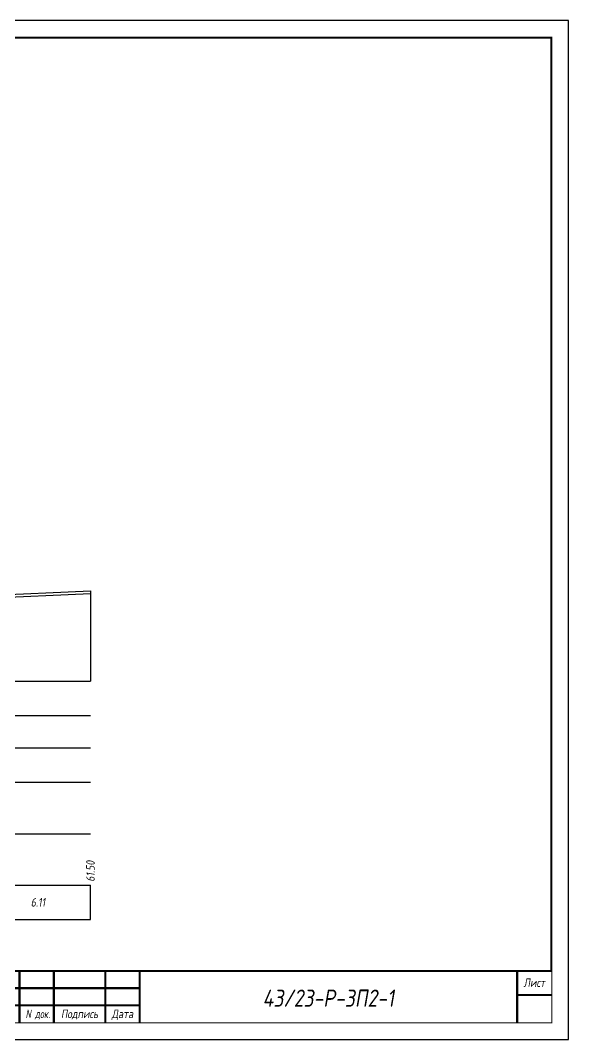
# Model space of a CAD drawing. Extents: x -717 to 1451, y -133302 to 233.
# Drawn here: x 230.2 to 389.9, y -50719.4 to -50422.4 of the extents above; entities that cross this region are included whole.
import ezdxf
from ezdxf.enums import TextEntityAlignment as Align

# ---------------------------------------------------------------- set-up
doc = ezdxf.new("R2010")
doc.units = 0
for name, color, linetype in [('Зарамочное оформление', 7, 'Continuous'), ('Код_510', 7, 'Continuous'), ('Таблица', 7, 'Continuous'), ('Черный поперечник', 3, 'Continuous')]:
    doc.layers.add(name, color=color, linetype=linetype)
doc.layers.add('Контур_2570', color=7, linetype='Continuous', true_color=0x80ff00)
doc.styles.add('М', font='romand.shx', dxfattribs={"width": 0.8, "oblique": 10, "height": 2.5})

# ---------------------------------------------------------------- blocks, each defined once
blk = doc.blocks.new('Штамп')
at = {"linetype": 'Continuous'}
blk.add_wipeout([(199.95, -411.25), (384.95, -411.25), (384.95, -426.25), (199.95, -426.25)], dxfattribs=at).dxf.layer = 'Зарамочное оформление'
at = {"layer": 'Зарамочное оформление', "linetype": 'Continuous', "lineweight": -3, "const_width": 0.6, "flags": 128}
for points in [[(199.95, -426.25), (199.95, -411.25), (384.95, -411.25)], [(209.95, -411.25), (209.95, -426.25)], [(219.95, -411.25), (219.95, -426.25)], [(229.95, -411.25), (229.95, -426.25)], [(239.95, -411.25), (239.95, -426.25)], [(254.95, -411.25), (254.95, -426.25)], [(264.95, -411.25), (264.95, -426.25)], [(374.95, -411.25), (374.95, -426.25)], [(199.95, -416.25), (264.95, -416.25)], [(374.95, -418.25), (384.95, -418.25)], [(199.95, -421.25), (264.95, -421.25)]]:
    blk.add_lwpolyline(points, dxfattribs=at)
at = {"linetype": 'Continuous', "insert": (319.95, -419.17), "char_height": 5, "width": 110, "attachment_point": 5, "style": 'М'}
blk.add_mtext('{\\Q10;\\W0.8;43/23-Р-ЗП2-1}', dxfattribs=at)
at = {"layer": 'Зарамочное оформление', "linetype": 'Continuous', "style": 'М', "oblique": 10}
for s, width, p in [('Лист', 0.8, (379.95, -414.66)), ('Изм.', 0.8, (204.95, -423.75)), ('Кол.уч.', 0.7, (214.95, -423.75)), ('Лист', 0.8, (224.95, -423.75)), ('N док.', 0.7, (235.28, -423.75)), ('Подпись', 0.8, (247.45, -423.75)), ('Дата', 0.8, (259.95, -423.75))]:
    blk.add_text(s, height=2.5, dxfattribs=dict(at, width=width)).set_placement(p, align=Align.MIDDLE_CENTER)
blk = doc.blocks.new('шифр')
blk.add_blockref('Штамп', (0, -50348))

msp = doc.modelspace()

# ---------------------------------------------------------------- linework, layer by layer
at = {"flags": 128}
msp.add_lwpolyline([(-30.054, -50719.421), (389.946, -50719.421), (389.946, -50422.421), (-30.054, -50422.421)], close=True, dxfattribs=at)
at = {"const_width": 0.6, "flags": 128}
msp.add_lwpolyline([(-10.054, -50714.421), (384.946, -50714.421), (384.946, -50427.421), (-10.054, -50427.421)], close=True, dxfattribs=at)
at = {"layer": 'Код_510'}
msp.add_line((250.621, -50684.421), (250.621, -50674.421), dxfattribs=at)
at = {"layer": 'Контур_2570', "flags": 128}
msp.add_lwpolyline([(80, -50594.091), (86.383, -50593.807), (89.717, -50593.67), (89.717, -50593.67), (108.113, -50590.782), (108.555, -50590.708), (108.555, -50589.958), (132.1, -50589.161), (132.317, -50589.15), (154.487, -50588.537), (154.882, -50588.528), (158.664, -50588.581), (177.826, -50588.852), (188.694, -50589.504), (201.947, -50590.304), (201.947, -50591.054), (202.057, -50591.059), (207.099, -50591.48), (207.099, -50591.48), (220.102, -50590.801), (250.676, -50589.422)], dxfattribs=at)
at = {"layer": 'Таблица'}
for p, q in [((80, -50615), (250.676, -50615)), ((80, -50625), (250.676, -50625)), ((80, -50634.421), (250.676, -50634.421)), ((79.946, -50644.421), (250.621, -50644.421)), ((79.946, -50659.421), (250.621, -50659.421)), ((79.946, -50674.421), (250.621, -50674.421)), ((79.946, -50684.421), (250.621, -50684.421))]:
    msp.add_line(p, q, dxfattribs=at)
at = {"layer": 'Черный поперечник', "color": 7}
msp.add_line((250.676, -50588.672), (250.676, -50615), dxfattribs=at)
at = {"layer": 'Черный поперечник', "flags": 128}
msp.add_lwpolyline([(80, -50593.341), (86.383, -50593.057), (89.717, -50592.92), (108.113, -50590.032), (108.555, -50589.958), (132.1, -50589.161), (132.317, -50589.15), (154.487, -50588.537), (154.882, -50588.528), (158.664, -50588.581), (177.826, -50588.852), (188.694, -50589.504), (201.947, -50590.304), (202.057, -50590.309), (207.099, -50590.73), (220.102, -50590.051), (250.676, -50588.672)], dxfattribs=at)

# ---------------------------------------------------------------- texts
at = {"linetype": 'Continuous', "style": 'М', "oblique": 10, "width": 0.8}
msp.add_text('166', height=2.5, dxfattribs=at).set_placement((380.312, -50710.509), align=Align.MIDDLE)
at = {"layer": 'Код_510', "style": 'М', "oblique": 10, "width": 0.8}
msp.add_text('61.50', height=2.5, rotation=90, dxfattribs=at).set_placement((250.621, -50673.421), align=Align.MIDDLE_LEFT)
msp.add_text('6.11', height=2.5, dxfattribs=at).set_placement((235.334, -50679.421), align=Align.MIDDLE_CENTER)

# ---------------------------------------------------------------- next in the draw order: block references
msp.add_blockref('шифр', (0, 59.829))

doc.saveas('drawing.dxf')
